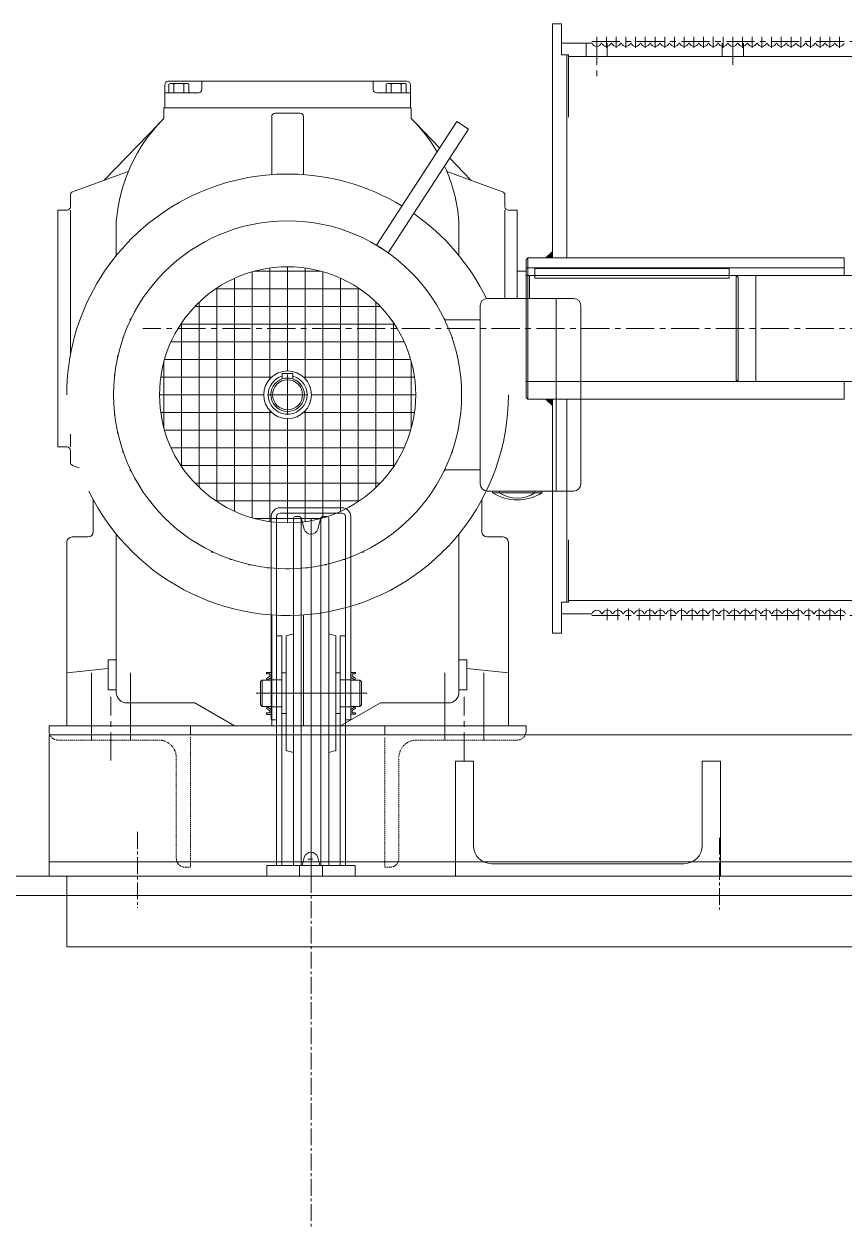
# Model space of a CAD drawing. Header units: millimetres. Extents: x 53635 to 142317, y 101101 to 147193.
# Drawn here: x 70953 to 71418, y 142878 to 143555 of the extents above; entities that cross this region are included whole.
import ezdxf

# ---------------------------------------------------------------- set-up
doc = ezdxf.new("R2010")
doc.units = ezdxf.units.MM
doc.header["$LTSCALE"] = 0.5
doc.header["$MEASUREMENT"] = 0
for name, pattern in [('AXES', [50.8, 31.75, -6.35, 6.35, -6.35]), ('AXES2', [28.575, 19.05, -3.175, 3.175, -3.175]), ('CACHE2', [0.1875, 0.125, -0.0625]), ('CONTINU', [0])]:
    doc.linetypes.add(name, pattern=pattern)
doc.layers.get('0').update_dxf_attribs({"lineweight": 0})
for name, color, linetype, lineweight in [('ASHADE', 7, 'CONTINU', 0), ('AXE', 1, 'AXES2', 0), ('AXES', 1, 'AXES', 0), ('CACHE', 1, 'CACHE2', 0), ('FORT', 7, 'Continuous', 0)]:
    doc.layers.add(name, color=color, linetype=linetype, lineweight=lineweight)

msp = doc.modelspace()

# ---------------------------------------------------------------- linework, layer by layer
for p, q in [((71252.64, 143422.63), (71252.64, 143555.13)), ((71257.64, 143537.63), (71257.64, 143555.13)), ((71257.64, 143544.13), (71275.08, 143544.13)), ((71271.64, 143544.13), (71271.64, 143536.58)), ((71280.21, 143544.13), (71280.58, 143544.13)), ((71283.64, 143544.13), (71283.64, 143536.58)), ((71285.71, 143544.13), (71286.08, 143544.13)), ((71291.21, 143544.13), (71291.58, 143544.13)), ((71296.71, 143544.13), (71297.08, 143544.13)), ((71302.21, 143544.13), (71302.58, 143544.13)), ((71307.71, 143544.13), (71308.08, 143544.13)), ((71313.21, 143544.13), (71313.58, 143544.13)), ((71318.71, 143544.13), (71319.08, 143544.13)), ((71324.21, 143544.13), (71324.58, 143544.13)), ((71329.71, 143544.13), (71330.08, 143544.13)), ((71335.21, 143544.13), (71335.58, 143544.13)), ((71340.71, 143544.13), (71341.08, 143544.13)), ((71346.21, 143544.13), (71346.58, 143544.13)), ((71348.64, 143544.13), (71348.64, 143536.58)), ((71351.71, 143544.13), (71352.08, 143544.13)), ((71357.21, 143544.13), (71357.58, 143544.13)), ((71360.64, 143544.13), (71360.64, 143536.58)), ((71360.64, 143544.13), (71360.64, 143536.58)), ((71362.71, 143544.13), (71363.08, 143544.13)), ((71368.21, 143544.13), (71368.58, 143544.13)), ((71373.71, 143544.13), (71374.08, 143544.13)), ((71379.21, 143544.13), (71379.58, 143544.13)), ((71384.71, 143544.13), (71385.08, 143544.13)), ((71390.21, 143544.13), (71390.58, 143544.13)), ((71395.71, 143544.13), (71396.08, 143544.13)), ((71401.21, 143544.13), (71401.58, 143544.13)), ((71406.71, 143544.13), (71407.08, 143544.13)), ((71412.21, 143544.13), (71412.58, 143544.13)), ((71261.64, 143537.63), (71257.64, 143537.63)), ((71260.64, 143422.63), (71260.64, 143537.63)), ((71261.64, 143502.34), (71261.64, 143537.63)), ((71261.64, 143536.58), (71678.64, 143536.58)), ((71102.64, 143522.63), (71035.09, 143522.63)), ((71045.38, 143521.43), (71036.91, 143521.43)), ((71054.14, 143518.08), (71054.14, 143522.63)), ((71170.19, 143522.63), (71102.64, 143522.63)), ((71151.14, 143518.08), (71151.14, 143522.63)), ((71168.38, 143521.43), (71159.91, 143521.43)), ((71033.14, 143507.63), (71033.14, 143520.68)), ((71052.19, 143516.13), (71033.14, 143516.13)), ((71035.49, 143516.13), (71035.49, 143520.92)), ((71046.79, 143516.13), (71035.49, 143516.13)), ((71038.32, 143516.13), (71038.32, 143520.92)), ((71043.97, 143516.13), (71043.97, 143520.92)), ((71046.79, 143516.13), (71046.79, 143520.92)), ((71172.14, 143516.13), (71153.09, 143516.13)), ((71158.49, 143516.13), (71158.49, 143520.92)), ((71169.79, 143516.13), (71158.49, 143516.13)), ((71161.32, 143516.13), (71161.32, 143520.92)), ((71166.97, 143516.13), (71166.97, 143520.92)), ((71169.79, 143516.13), (71169.79, 143520.92)), ((71172.14, 143507.63), (71172.14, 143520.68)), ((71032.64, 143507.63), (71032.64, 143507.63)), ((71032.64, 143507.63), (71032.64, 143507.63)), ((71032.64, 143501.63), (71032.64, 143507.63)), ((71102.64, 143507.63), (71032.64, 143507.63)), ((71093.64, 143469.8), (71093.64, 143502.63)), ((71102.64, 143504.63), (71095.64, 143504.63)), ((71172.64, 143507.63), (71102.64, 143507.63)), ((71109.64, 143504.63), (71102.64, 143504.63)), ((71111.64, 143469.8), (71111.64, 143502.63)), ((71172.64, 143501.63), (71172.64, 143507.63)), ((71172.64, 143507.63), (71172.64, 143507.63)), ((71172.64, 143501.63), (71172.64, 143507.63)), ((71030.06, 143498.95), (70998.87, 143466.63)), ((71198.41, 143499.95), (71152.89, 143429.85)), ((71205.12, 143495.59), (71159.6, 143425.49)), ((71188.7, 143484.99), (71175.23, 143498.95)), ((71205.12, 143495.59), (71198.41, 143499.95)), ((71206.42, 143466.63), (71194.4, 143479.08)), ((71012.47, 143471.58), (70980.96, 143460.11)), ((71224.33, 143460.11), (71192.81, 143471.58)), ((70979.64, 143451.63), (70979.64, 143458.23)), ((71225.64, 143451.63), (71225.64, 143458.23)), ((70972.64, 143382.63), (70972.64, 143449.63)), ((70977.64, 143449.63), (70972.64, 143449.63)), ((70979.64, 143367.4), (70979.64, 143449.63)), ((71225.64, 143399.63), (71225.64, 143449.63)), ((71232.64, 143449.63), (71227.64, 143449.63)), ((71232.64, 143399.63), (71232.64, 143449.63)), ((71005.64, 143423.97), (71005.64, 143443.33)), ((71199.64, 143423.97), (71199.64, 143443.33)), ((71237.64, 143421.63), (71238.64, 143422.63)), ((71237.64, 143421.63), (71237.64, 143343.63)), ((71417.64, 143422.63), (71238.64, 143422.63)), ((71238.64, 143422.63), (71238.64, 143342.63)), ((71417.64, 143422.63), (71417.64, 143412.63)), ((71082.64, 143275.44), (71082.64, 143414.82)), ((71121.52, 143415.13), (71083.77, 143415.13)), ((71092.64, 143354.2), (71092.64, 143416.94)), ((71102.64, 143358.63), (71102.64, 143417.63)), ((71112.64, 143354.2), (71112.64, 143416.94)), ((71122.64, 143275.44), (71122.64, 143414.82)), ((71237.64, 143415.13), (71232.64, 143415.13)), ((71232.64, 143415.13), (71232.64, 143415.13)), ((71237.64, 143399.63), (71237.64, 143415.13)), ((71242.64, 143412.63), (71242.64, 143416.63)), ((71352.64, 143416.63), (71242.64, 143416.63)), ((71352.64, 143412.63), (71352.64, 143416.63)), ((71072.64, 143279.13), (71072.64, 143411.13)), ((71132.64, 143279.13), (71132.64, 143411.13)), ((71242.64, 143412.63), (71237.64, 143412.63)), ((71237.64, 143399.63), (71237.64, 143412.63)), ((71239.64, 143399.63), (71239.64, 143412.63)), ((71242.64, 143411.25), (71242.64, 143412.63)), ((71352.64, 143411.25), (71242.64, 143411.25)), ((71356.64, 143412.63), (71352.64, 143412.63)), ((71352.64, 143411.25), (71352.64, 143412.63)), ((71357.64, 143411.63), (71356.64, 143412.63)), ((71356.64, 143352.63), (71356.64, 143412.63)), ((71357.64, 143353.63), (71357.64, 143411.63)), ((71367.64, 143412.63), (71367.64, 143352.63)), ((71143.34, 143405.13), (71061.95, 143405.13)), ((71062.64, 143284.66), (71062.64, 143405.6)), ((71142.64, 143284.66), (71142.64, 143405.6)), ((71264.64, 143399.63), (71215.64, 143399.63)), ((71254.64, 143290.63), (71254.64, 143399.63)), ((71155.14, 143395.13), (71050.14, 143395.13)), ((71052.64, 143292.63), (71052.64, 143397.63)), ((71152.64, 143292.63), (71152.64, 143397.63)), ((71211.64, 143294.63), (71211.64, 143395.63)), ((71268.64, 143294.63), (71268.64, 143395.63)), ((71013.55, 143387.13), (71013.55, 143388.13)), ((71014.03, 143388.13), (71013.55, 143388.13)), ((71191.74, 143388.13), (71191.26, 143388.13)), ((71211.64, 143387.63), (71191.5, 143387.63)), ((71191.74, 143387.13), (71191.74, 143388.13)), ((70972.64, 143315.63), (70972.64, 143382.63)), ((71163.11, 143385.13), (71042.18, 143385.13)), ((71042.64, 143304.43), (71042.64, 143385.83)), ((71162.64, 143304.43), (71162.64, 143385.83)), ((71009.32, 143376.63), (71009.32, 143377.63)), ((71009.66, 143377.63), (71009.32, 143377.63)), ((71168.65, 143375.13), (71036.64, 143375.13)), ((71195.97, 143377.63), (71195.63, 143377.63)), ((71195.97, 143376.63), (71195.97, 143377.63)), ((71006.41, 143366.13), (71006.41, 143367.13)), ((71006.63, 143367.13), (71006.41, 143367.13)), ((71198.88, 143367.13), (71198.66, 143367.13)), ((71198.88, 143366.13), (71198.88, 143367.13)), ((71032.64, 143326.25), (71032.64, 143364)), ((71172.33, 143365.13), (71032.96, 143365.13)), ((71172.64, 143326.25), (71172.64, 143364)), ((71004.71, 143355.63), (71004.71, 143356.63)), ((71004.82, 143356.63), (71004.71, 143356.63)), ((71093.57, 143355.13), (71030.84, 143355.13)), ((71099.64, 143354.14), (71099.64, 143357.13)), ((71099.64, 143357.13), (71105.64, 143357.13)), ((71102.64, 143356.53), (71102.64, 143333.73)), ((71105.64, 143357.13), (71105.64, 143354.14)), ((71174.45, 143355.13), (71111.71, 143355.13)), ((71200.58, 143356.63), (71200.47, 143356.63)), ((71200.58, 143355.63), (71200.58, 143356.63)), ((71356.64, 143352.63), (71268.64, 143352.63)), ((71357.64, 143353.63), (71356.64, 143352.63)), ((71417.64, 143352.63), (71417.64, 143342.63)), ((71004.14, 143345.13), (71004.14, 143346.13)), ((71004.15, 143346.13), (71004.14, 143346.13)), ((71201.14, 143346.13), (71201.14, 143346.13)), ((71201.14, 143345.13), (71201.14, 143346.13)), ((71004.14, 143344.13), (71004.14, 143345.13)), ((71004.15, 143344.13), (71004.14, 143344.13)), ((71089.14, 143345.13), (71030.14, 143345.13)), ((71091.24, 143345.13), (71114.04, 143345.13)), ((71175.14, 143345.13), (71116.14, 143345.13)), ((71201.14, 143344.13), (71201.14, 143345.13)), ((71201.14, 143344.13), (71201.14, 143344.13)), ((71237.64, 143343.63), (71238.64, 143342.63)), ((71417.64, 143342.63), (71238.64, 143342.63)), ((71252.64, 143210.13), (71252.64, 143342.63)), ((71260.64, 143227.63), (71260.64, 143342.63)), ((71004.71, 143333.63), (71004.71, 143334.63)), ((71004.82, 143333.63), (71004.71, 143333.63)), ((71093.57, 143335.13), (71030.84, 143335.13)), ((71092.64, 143273.32), (71092.64, 143336.06)), ((71174.45, 143335.13), (71111.71, 143335.13)), ((71112.64, 143273.32), (71112.64, 143336.06)), ((71200.58, 143333.63), (71200.47, 143333.63)), ((71200.58, 143333.63), (71200.58, 143334.63)), ((71172.33, 143325.13), (71032.96, 143325.13)), ((71102.64, 143272.63), (71102.64, 143331.63)), ((70979.64, 143315.63), (70979.64, 143322.86)), ((71006.41, 143323.13), (71006.41, 143324.13)), ((71006.63, 143323.13), (71006.41, 143323.13)), ((71198.88, 143323.13), (71198.66, 143323.13)), ((71198.88, 143323.13), (71198.88, 143324.13)), ((70977.64, 143315.63), (70972.64, 143315.63)), ((70979.64, 143307.03), (70979.64, 143313.63)), ((71009.32, 143312.63), (71009.32, 143313.63)), ((71009.66, 143312.63), (71009.32, 143312.63)), ((71168.65, 143315.13), (71036.64, 143315.13)), ((71195.97, 143312.63), (71195.63, 143312.63)), ((71195.97, 143312.63), (71195.97, 143313.63)), ((70984.67, 143303.8), (70980.96, 143305.15)), ((71163.11, 143305.13), (71042.18, 143305.13)), ((71013.55, 143302.13), (71013.55, 143303.13)), ((71014.03, 143302.13), (71013.55, 143302.13)), ((71191.74, 143302.13), (71191.26, 143302.13)), ((71211.64, 143302.63), (71191.5, 143302.63)), ((71191.74, 143302.13), (71191.74, 143303.13)), ((71155.14, 143295.13), (71050.14, 143295.13)), ((70992.64, 143267.63), (70992.64, 143285.76)), ((71143.34, 143285.13), (71061.95, 143285.13)), ((71212.64, 143267.63), (71212.64, 143285.76)), ((71212.64, 143285.76), (71212.64, 143285.76)), ((71218.64, 143290.63), (71215.64, 143290.63)), ((71218.64, 143289.63), (71218.64, 143290.63)), ((71246.64, 143290.63), (71218.64, 143290.63)), ((71246.64, 143289.63), (71218.64, 143289.63)), ((71222.64, 143289.63), (71222.64, 143290.63)), ((71242.64, 143290.63), (71222.64, 143290.63)), ((71242.64, 143289.63), (71222.64, 143289.63)), ((71242.64, 143289.63), (71242.64, 143290.63)), ((71264.64, 143290.63), (71246.64, 143290.63)), ((71246.64, 143289.63), (71246.64, 143290.63)), ((71121.52, 143275.13), (71083.77, 143275.13)), ((70989.64, 143264.63), (70980.64, 143264.63)), ((71005.64, 143195.13), (71005.64, 143266.29)), ((71199.64, 143266.29), (71199.64, 143266.29)), ((71199.64, 143195.13), (71199.64, 143266.29)), ((71224.64, 143264.63), (71215.64, 143264.63)), ((70977.64, 143157.63), (70977.64, 143261.63)), ((71227.64, 143157.63), (71227.64, 143261.63)), ((71261.64, 143262.92), (71261.64, 143227.63)), ((71059.64, 143256.03), (71059.64, 143256.51)), ((71060.64, 143256.03), (71059.64, 143256.03)), ((71070.14, 143251.8), (71070.14, 143252.14)), ((71071.14, 143251.8), (71070.14, 143251.8)), ((71135.14, 143251.8), (71134.14, 143251.8)), ((71135.14, 143251.8), (71135.14, 143252.14)), ((71145.64, 143256.03), (71144.64, 143256.03)), ((71145.64, 143256.03), (71145.64, 143256.51)), ((71080.64, 143248.89), (71080.64, 143249.12)), ((71081.64, 143248.89), (71080.64, 143248.89)), ((71091.14, 143247.19), (71091.14, 143247.3)), ((71092.14, 143247.19), (71091.14, 143247.19)), ((71102.64, 143246.63), (71101.64, 143246.63)), ((71101.64, 143246.63), (71101.64, 143246.63)), ((71103.64, 143246.63), (71102.64, 143246.63)), ((71103.64, 143246.63), (71103.64, 143246.63)), ((71114.14, 143247.19), (71113.14, 143247.19)), ((71114.14, 143247.19), (71114.14, 143247.3)), ((71124.64, 143248.89), (71123.64, 143248.89)), ((71124.64, 143248.89), (71124.64, 143249.12)), ((71257.64, 143227.63), (71257.64, 143210.13)), ((71261.64, 143227.63), (71257.64, 143227.63)), ((71261.64, 143228.68), (71678.64, 143228.68)), ((71093.64, 143157.63), (71093.64, 143220.45)), ((71093.64, 143220.45), (71093.64, 143220.45)), ((71111.64, 143157.63), (71111.64, 143220.45)), ((71111.64, 143220.45), (71111.64, 143220.45)), ((71257.64, 143221.13), (71274.82, 143221.13)), ((71280.47, 143221.13), (71280.82, 143221.13)), ((71286.47, 143221.13), (71286.82, 143221.13)), ((71292.47, 143221.13), (71292.82, 143221.13)), ((71298.47, 143221.13), (71298.82, 143221.13)), ((71304.47, 143221.13), (71304.82, 143221.13)), ((71310.47, 143221.13), (71310.82, 143221.13)), ((71316.47, 143221.13), (71316.82, 143221.13)), ((71322.47, 143221.13), (71322.82, 143221.13)), ((71328.47, 143221.13), (71328.82, 143221.13)), ((71334.47, 143221.13), (71334.82, 143221.13)), ((71340.47, 143221.13), (71340.82, 143221.13)), ((71346.47, 143221.13), (71346.82, 143221.13)), ((71352.47, 143221.13), (71352.82, 143221.13)), ((71358.47, 143221.13), (71358.82, 143221.13)), ((71364.47, 143221.13), (71364.82, 143221.13)), ((71370.47, 143221.13), (71370.82, 143221.13)), ((71376.47, 143221.13), (71376.82, 143221.13)), ((71382.47, 143221.13), (71382.82, 143221.13)), ((71388.47, 143221.13), (71388.82, 143221.13)), ((71394.47, 143221.13), (71394.82, 143221.13)), ((71400.47, 143221.13), (71400.82, 143221.13)), ((71406.47, 143221.13), (71406.82, 143221.13)), ((71412.47, 143221.13), (71412.82, 143221.13)), ((70977.64, 143187.63), (71001.14, 143190.15)), ((71001.14, 143178.13), (71001.14, 143195.13)), ((71001.14, 143195.13), (71005.64, 143195.13)), ((71005.64, 143178.13), (71005.64, 143195.13)), ((71199.64, 143178.13), (71199.64, 143195.13)), ((71199.64, 143178.13), (71199.64, 143195.13)), ((71199.64, 143195.13), (71204.14, 143195.13)), ((71204.14, 143178.13), (71204.14, 143195.13)), ((71204.14, 143190.15), (71227.64, 143187.63)), ((70991.64, 143157.63), (70991.64, 143187.63)), ((71013.64, 143157.63), (71013.64, 143187.63)), ((71191.64, 143157.63), (71191.64, 143187.63)), ((71213.64, 143157.63), (71213.64, 143187.63)), ((71001.14, 143178.13), (71005.64, 143178.13)), ((71005.64, 143176.63), (71005.64, 143178.13)), ((71199.64, 143176.63), (71199.64, 143178.13)), ((71199.64, 143178.13), (71204.14, 143178.13)), ((71011.64, 143170.63), (71050.13, 143170.63)), ((71050.13, 143170.63), (71072.64, 143157.63)), ((71132.64, 143157.63), (71155.16, 143170.63)), ((71155.16, 143170.63), (71193.64, 143170.63)), ((70967.64, 143157.63), (71047.64, 143157.63)), ((70967.64, 143154.63), (70967.64, 143157.63)), ((70977.64, 143157.63), (71072.64, 143157.63)), ((70991.64, 143149.63), (70991.64, 143157.63)), ((71013.64, 143149.63), (71013.64, 143157.63)), ((71047.64, 143157.63), (71047.64, 143152.63)), ((71072.64, 143157.63), (71102.64, 143157.63)), ((71072.64, 143157.63), (71102.64, 143157.63)), ((71102.64, 143157.63), (71132.64, 143157.63)), ((71102.64, 143157.63), (71132.64, 143157.63)), ((71132.64, 143157.63), (71227.64, 143157.63)), ((71157.64, 143157.63), (71157.64, 143152.63)), ((71237.64, 143157.63), (71157.64, 143157.63)), ((71191.64, 143149.63), (71191.64, 143157.63)), ((71213.64, 143149.63), (71213.64, 143157.63)), ((71237.64, 143154.63), (71237.64, 143157.63))]:
    msp.add_line(p, q)
at = {"color": 1, "linetype": 'AXES'}
msp.add_line((71818.23, 143382.63), (71020.6, 143382.63), dxfattribs=at)
for radius in [98.5, 72.5, 13.5, 8.5]:
    msp.add_circle((71102.64, 143345.13), radius)
for centre, radius, start, end in [((71035.09, 143520.68), 1.95, 90, 180), ((71036.91, 143519.21), 2.22, 90, 129.6), ((71036.91, 143519.21), 2.22, 50.4, 90), ((71041.14, 143513.33), 8.1, 69.59, 110.41), ((71045.38, 143519.21), 2.22, 90, 129.6), ((71045.38, 143519.21), 2.22, 50.4, 90), ((71159.91, 143519.21), 2.22, 90, 129.6), ((71159.91, 143519.21), 2.22, 50.4, 90), ((71164.14, 143513.33), 8.1, 69.59, 110.41), ((71168.38, 143519.21), 2.22, 90, 129.6), ((71168.38, 143519.21), 2.22, 50.4, 90), ((71170.19, 143520.68), 1.95, 0, 90), ((71052.19, 143518.08), 1.95, -90, 0), ((71153.09, 143518.08), 1.95, 180, 270), ((71098.04, 143435.94), 92.69, 134.87, 175.43), ((71095.64, 143502.63), 2, 90, 180), ((71109.64, 143502.63), 2, 0, 90), ((71107.25, 143435.94), 92.69, 30.33, 45.13), ((71107.25, 143435.94), 92.69, 4.57, 24.65), ((71102.64, 143345.13), 125, 58.83, 180), ((71102.64, 143345.13), 125, 58.83, 180), ((70981.64, 143458.23), 2, 110, 180), ((71223.64, 143458.23), 2, 0, 70), ((70977.64, 143451.63), 2, -90, 0), ((71102.64, 143345.13), 125, 25.83, 55.17), ((71102.64, 143345.13), 125, 25.83, 55.17), ((71227.64, 143451.63), 2, 180, 270), ((71102.64, 143345.13), 98.5, 54.67, 59.33), ((71215.64, 143395.63), 4, 90, 180), ((71264.64, 143395.63), 4, 0, 90), ((71102.64, 143345.13), 11, 105.83, 180), ((71102.64, 143345.13), 11, 180, 434.17), ((71102.64, 143345.13), 9.5, 108.41, 431.59), ((71102.64, 143345.13), 9.5, 71.59, 108.41), ((71102.64, 143345.13), 125, -154.16, 0), ((71102.64, 143345.13), 125, -154.16, 0), ((70977.64, 143313.63), 2, 0, 90), ((70981.64, 143307.03), 2, 180, 250), ((71215.64, 143294.63), 4, 180, 270), ((71264.64, 143294.63), 4, -90, 0), ((71232.64, 143312.13), 26.5, -121.89, -58.11), ((71232.64, 143304.83), 18.17, -123.4, -56.6), ((70980.64, 143261.63), 3, 90, 180), ((70989.64, 143267.63), 3, -90, 0), ((71215.64, 143267.63), 3, 180, 270), ((71224.64, 143261.63), 3, 0, 90), ((71277.64, 143220.13), 3, 19.47122, 160.52878), ((71283.64, 143220.13), 3, 19.47122, 160.52878), ((71289.64, 143220.13), 3, 19.47122, 160.52878), ((71295.64, 143220.13), 3, 19.47122, 160.52878), ((71301.64, 143220.13), 3, 19.47122, 160.52878), ((71307.64, 143220.13), 3, 19.47122, 160.52878), ((71313.64, 143220.13), 3, 19.47122, 160.52878), ((71319.64, 143220.13), 3, 19.47122, 160.52878), ((71325.64, 143220.13), 3, 19.47122, 160.52878), ((71331.64, 143220.13), 3, 19.47122, 160.52878), ((71337.64, 143220.13), 3, 19.47122, 160.52878), ((71343.64, 143220.13), 3, 19.47122, 160.52878), ((71349.64, 143220.13), 3, 19.47122, 160.52878), ((71355.64, 143220.13), 3, 19.47122, 160.52878), ((71361.64, 143220.13), 3, 19.47122, 160.52878), ((71367.64, 143220.13), 3, 19.47122, 160.52878), ((71373.64, 143220.13), 3, 19.47122, 160.52878), ((71379.64, 143220.13), 3, 19.47122, 160.52878), ((71385.64, 143220.13), 3, 19.47122, 160.52878), ((71391.64, 143220.13), 3, 19.47122, 160.52878), ((71397.64, 143220.13), 3, 19.47122, 160.52878), ((71403.64, 143220.13), 3, 19.47122, 160.52878), ((71409.64, 143220.13), 3, 19.47122, 160.52878), ((71415.64, 143220.13), 3, 19.47122, 160.52878), ((71011.64, 143176.63), 6, 180, 270), ((71193.64, 143176.63), 6, -90, 0), ((70972.64, 143154.63), 5, 180, 203.57818), ((71232.64, 143154.63), 5, -23.57818, 0)]:
    msp.add_arc(centre, radius, start, end)
for points in [[(71252.64, 143422.63), (71252.64, 143426.63), (71248.27, 143422.63)], [(71252.64, 143342.63), (71252.64, 143338.63), (71248.27, 143342.63)]]:
    msp.add_solid(points)
at = {"layer": 'ASHADE', "ltscale": 2}
for p, q in [((71237.64, 143417.03), (71417.64, 143417.03)), ((71237.64, 143412.63), (71696.64, 143412.63)), ((71237.64, 143352.63), (71696.64, 143352.63)), ((70967.64, 143152.63), (71555.64, 143152.63)), ((70967.64, 143152.63), (70967.64, 143072.63)), ((70967.64, 143080.63), (71726.64, 143080.63)), ((70967.64, 143072.63), (71726.64, 143072.63)), ((70977.64, 143072.63), (70977.64, 143032.63)), ((71706.64, 143032.63), (70977.64, 143032.63))]:
    msp.add_line(p, q, dxfattribs=at)
for centre in [(71277.64, 143545.13), (71283.14, 143545.13), (71288.64, 143545.13), (71294.14, 143545.13), (71299.64, 143545.13), (71305.14, 143545.13), (71310.64, 143545.13), (71316.14, 143545.13), (71321.64, 143545.13), (71327.14, 143545.13), (71332.64, 143545.13), (71338.14, 143545.13), (71343.64, 143545.13), (71349.14, 143545.13), (71354.64, 143545.13), (71360.14, 143545.13), (71365.64, 143545.13), (71371.14, 143545.13), (71376.64, 143545.13), (71382.14, 143545.13), (71387.64, 143545.13), (71393.14, 143545.13), (71398.64, 143545.13), (71404.14, 143545.13), (71409.64, 143545.13), (71415.14, 143545.13)]:
    msp.add_arc(centre, 2.75, -158.67631, -21.32369, dxfattribs=at)
at = {"layer": 'AXE'}
for p, q in [((71017.64, 143097.6), (71017.64, 143054.66)), ((71347.14, 143094.36), (71347.14, 143053.62)), ((71115.89, 143072.63), (71115.89, 141106.91))]:
    msp.add_line(p, q, dxfattribs=at)
at = {"layer": 'AXES'}
for p, q in [((71274.82, 143545.13), (71673.34, 143545.13)), ((71277.64, 143547.77), (71277.64, 143525.13)), ((71283.14, 143547.77), (71283.14, 143541.55)), ((71288.64, 143547.77), (71288.64, 143541.55)), ((71294.14, 143547.77), (71294.14, 143541.55)), ((71299.64, 143547.77), (71299.64, 143541.55)), ((71305.14, 143547.77), (71305.14, 143541.55)), ((71310.64, 143547.77), (71310.64, 143541.55)), ((71316.14, 143547.77), (71316.14, 143541.55)), ((71321.64, 143547.77), (71321.64, 143541.55)), ((71327.14, 143547.77), (71327.14, 143541.55)), ((71332.64, 143547.77), (71332.64, 143541.55)), ((71338.14, 143547.77), (71338.14, 143541.55)), ((71343.64, 143547.77), (71343.64, 143541.55)), ((71349.14, 143547.77), (71349.14, 143541.55)), ((71354.64, 143547.77), (71354.64, 143531.65)), ((71360.14, 143547.77), (71360.14, 143541.55)), ((71365.64, 143547.77), (71365.64, 143541.55)), ((71371.14, 143547.77), (71371.14, 143541.55)), ((71376.64, 143547.77), (71376.64, 143541.55)), ((71382.14, 143547.77), (71382.14, 143541.55)), ((71387.64, 143547.77), (71387.64, 143541.55)), ((71393.14, 143547.77), (71393.14, 143541.55)), ((71398.64, 143547.77), (71398.64, 143541.55)), ((71404.14, 143547.77), (71404.14, 143541.55)), ((71409.64, 143547.77), (71409.64, 143541.55)), ((71415.14, 143547.77), (71415.14, 143541.55)), ((71283.64, 143217.49), (71283.64, 143224.13)), ((71289.64, 143217.49), (71289.64, 143224.13)), ((71295.64, 143217.49), (71295.64, 143224.13)), ((71301.64, 143217.49), (71301.64, 143224.13)), ((71307.64, 143217.49), (71307.64, 143224.13)), ((71313.64, 143217.49), (71313.64, 143224.13)), ((71319.64, 143217.49), (71319.64, 143224.13)), ((71325.64, 143217.49), (71325.64, 143224.13)), ((71331.64, 143217.49), (71331.64, 143224.13)), ((71337.64, 143217.49), (71337.64, 143224.13)), ((71343.64, 143217.49), (71343.64, 143224.13)), ((71349.64, 143217.49), (71349.64, 143224.13)), ((71355.64, 143217.49), (71355.64, 143224.13)), ((71361.64, 143217.49), (71361.64, 143224.13)), ((71367.64, 143217.49), (71367.64, 143224.13)), ((71373.64, 143217.49), (71373.64, 143224.13)), ((71379.64, 143217.49), (71379.64, 143224.13)), ((71385.64, 143217.49), (71385.64, 143224.13)), ((71391.64, 143217.49), (71391.64, 143224.13)), ((71397.64, 143217.49), (71397.64, 143224.13)), ((71403.64, 143217.49), (71403.64, 143224.13)), ((71409.64, 143217.49), (71409.64, 143224.13)), ((71415.64, 143217.49), (71415.64, 143224.13)), ((71274.82, 143220.13), (71671.1, 143220.13)), ((71002.64, 143138.08), (71002.64, 143174.08)), ((71202.64, 143138.08), (71202.64, 143174.08))]:
    msp.add_line(p, q, dxfattribs=at)
at = {"layer": 'CACHE', "ltscale": 2}
for p, q in [((70967.64, 143152.63), (70968.06, 143152.63)), ((71029.64, 143149.63), (70972.64, 143149.63)), ((71047.64, 143151.27), (71047.64, 143077.63)), ((71157.64, 143151.13), (71157.64, 143077.63)), ((71175.64, 143149.63), (71232.64, 143149.63)), ((71039.64, 143082.63), (71039.64, 143139.63)), ((71165.64, 143082.63), (71165.64, 143139.63)), ((71047.64, 143077.63), (71044.64, 143077.63)), ((71157.64, 143077.63), (71160.64, 143077.63))]:
    msp.add_line(p, q, dxfattribs=at)
for centre, radius, start, end in [((70972.64, 143154.63), 5, -148.20956, -90), ((71029.64, 143139.63), 10, 0, 90), ((71175.64, 143139.63), 10, 90, 180), ((71232.64, 143154.63), 5, -90, -31.43658), ((71044.64, 143082.63), 5, 180, 270), ((71160.64, 143082.63), 5, -90, 0)]:
    msp.add_arc(centre, radius, start, end, dxfattribs=at)
at = {"layer": 'FORT'}
for p, q in [((71252.64, 143555.13), (71257.64, 143555.13)), ((71098.39, 143281.13), (71133.39, 143281.13)), ((71098.39, 143278.13), (71133.39, 143278.13)), ((71093.39, 143276.13), (71093.39, 143161.13)), ((71096.39, 143276.13), (71096.39, 143078.63)), ((71105.89, 143176.13), (71105.89, 143275.13)), ((71109.38, 143276.13), (71106.89, 143276.13)), ((71112.03, 143269.09), (71110.34, 143275.39)), ((71110.34, 143078.63), (71110.34, 143275.39)), ((71119.76, 143269.09), (71121.44, 143275.39)), ((71121.44, 143078.63), (71121.44, 143275.39)), ((71124.89, 143276.13), (71122.41, 143276.13)), ((71125.89, 143176.13), (71125.89, 143275.13)), ((71135.39, 143276.13), (71135.39, 143078.63)), ((71138.39, 143276.13), (71138.39, 143161.13)), ((71252.64, 143210.13), (71257.64, 143210.13)), ((71096.39, 143208.63), (71099.39, 143208.63)), ((71099.39, 143208.63), (71099.39, 143078.63)), ((71101.89, 143208.63), (71105.89, 143209.7)), ((71101.89, 143176.13), (71101.89, 143208.63)), ((71129.89, 143208.63), (71125.89, 143209.7)), ((71129.89, 143176.13), (71129.89, 143208.63)), ((71132.39, 143208.63), (71132.39, 143078.63)), ((71132.39, 143208.63), (71135.39, 143208.63)), ((71099.39, 143183.63), (71099.39, 143191.59)), ((71132.39, 143183.63), (71132.39, 143194.88)), ((71088.24, 143183.63), (71087.39, 143182.75)), ((71088.24, 143183.63), (71093.39, 143183.63)), ((71088.24, 143168.63), (71088.24, 143183.63)), ((71088.24, 143168.63), (71088.24, 143183.63)), ((71090.68, 143187.85), (71090.68, 143187.04)), ((71093.36, 143187.85), (71090.68, 143187.85)), ((71090.68, 143187.04), (71092.6, 143187.04)), ((71092.6, 143185.8), (71090.68, 143184.38)), ((71090.68, 143184.38), (71091.18, 143183.54)), ((71091.23, 143183.62), (71093.36, 143185.12)), ((71092.6, 143187.04), (71092.6, 143185.8)), ((71093.36, 143185.12), (71093.36, 143187.85)), ((71093.39, 143183.73), (71099.39, 143183.73)), ((71101.99, 143187.63), (71099.49, 143187.63)), ((71129.79, 143187.63), (71132.29, 143187.63)), ((71132.39, 143183.73), (71138.39, 143183.73)), ((71138.39, 143183.63), (71143.55, 143183.63)), ((71138.43, 143187.96), (71141.11, 143187.96)), ((71138.43, 143185.22), (71138.43, 143187.96)), ((71140.56, 143183.73), (71138.43, 143185.22)), ((71141.11, 143187.14), (71139.19, 143187.14)), ((71139.19, 143187.14), (71139.19, 143185.91)), ((71139.19, 143185.91), (71141.11, 143184.49)), ((71141.11, 143184.49), (71140.61, 143183.65)), ((71141.11, 143187.96), (71141.11, 143187.14)), ((71143.55, 143183.63), (71144.39, 143182.75)), ((71143.55, 143168.63), (71143.55, 143183.63)), ((71087.39, 143182.75), (71087.39, 143169.5)), ((71144.39, 143182.75), (71144.39, 143169.5)), ((71088.24, 143168.63), (71087.39, 143169.5)), ((71101.89, 143176.13), (71101.89, 143143.63)), ((71105.89, 143176.13), (71105.89, 143078.63)), ((71125.89, 143176.13), (71125.89, 143078.63)), ((71129.89, 143176.13), (71129.89, 143143.63)), ((71143.55, 143168.63), (71144.39, 143169.5)), ((71088.24, 143168.63), (71093.39, 143168.63)), ((71090.68, 143167.66), (71091.18, 143168.5)), ((71092.6, 143166.24), (71090.68, 143167.66)), ((71090.68, 143165.01), (71092.6, 143165.01)), ((71090.68, 143164.19), (71090.68, 143165.01)), ((71093.36, 143164.19), (71090.68, 143164.19)), ((71091.23, 143168.43), (71093.36, 143166.93)), ((71092.6, 143165.01), (71092.6, 143166.24)), ((71093.36, 143166.93), (71093.36, 143164.19)), ((71093.39, 143168.53), (71099.39, 143168.53)), ((71093.39, 143161.63), (71093.39, 143168.52)), ((71099.39, 143168.63), (71099.39, 143156.47)), ((71101.99, 143164.63), (71099.49, 143164.63)), ((71129.79, 143164.63), (71132.29, 143164.63)), ((71132.39, 143168.63), (71132.39, 143159.76)), ((71132.39, 143168.53), (71138.39, 143168.53)), ((71135.39, 143168.63), (71135.39, 143161.73)), ((71138.39, 143168.63), (71143.55, 143168.63)), ((71140.56, 143168.53), (71138.43, 143167.03)), ((71138.43, 143167.03), (71138.43, 143164.3)), ((71138.43, 143164.3), (71141.11, 143164.3)), ((71139.19, 143166.35), (71141.11, 143167.77)), ((71139.19, 143165.11), (71139.19, 143166.35)), ((71141.11, 143165.11), (71139.19, 143165.11)), ((71141.11, 143167.77), (71140.61, 143168.61)), ((71141.11, 143164.3), (71141.11, 143165.11)), ((71093.39, 143161.13), (71096.39, 143161.13)), ((71135.39, 143161.13), (71138.39, 143161.13)), ((71101.89, 143143.63), (71105.89, 143142.56)), ((71129.89, 143143.63), (71125.89, 143142.56)), ((71125.89, 143142.56), (71125.89, 143104.39)), ((71207.88, 143137.63), (71197.63, 143137.63)), ((71197.63, 143137.63), (71197.63, 143072.63)), ((71207.88, 143089.88), (71207.88, 143137.63)), ((71337.38, 143089.88), (71337.38, 143137.63)), ((71337.38, 143137.63), (71347.63, 143137.63)), ((71347.63, 143137.63), (71347.63, 143072.63)), ((71112.03, 143083.16), (71110.81, 143078.63)), ((71116.99, 143082.13), (71114.15, 143082.13)), ((71115.89, 143083.35), (71115.89, 143080.7)), ((71119.76, 143083.16), (71120.97, 143078.63)), ((71090.89, 143078.63), (71140.89, 143078.63)), ((71090.89, 143078.63), (71090.89, 143072.63)), ((71109.39, 143078.63), (71109.39, 143072.63)), ((71122.39, 143078.63), (71122.39, 143072.63)), ((71140.89, 143078.63), (71140.89, 143072.63)), ((71272.63, 143079.63), (71218.13, 143079.63)), ((71272.63, 143079.63), (71327.13, 143079.63)), ((77205.89, 143072.63), (70825.89, 143072.63)), ((71090.89, 143072.63), (71140.89, 143072.63)), ((71197.63, 143072.63), (71272.63, 143072.63)), ((71347.63, 143072.63), (71272.63, 143072.63)), ((77205.89, 143061.63), (70825.89, 143061.63))]:
    msp.add_line(p, q, dxfattribs=at)
at = {"layer": 'FORT', "color": 1}
for p, q in [((71115.89, 143072.63), (71115.89, 143274.92)), ((71084.75, 143176.13), (71147.7, 143176.13))]:
    msp.add_line(p, q, dxfattribs=at)
at = {"layer": 'FORT'}
for centre, radius, start, end in [((71098.39, 143276.13), 5, 90, 180), ((71098.39, 143276.13), 2, 90, 180), ((71133.39, 143276.13), 5, 0, 90), ((71133.39, 143276.13), 2, 0, 90), ((71106.89, 143275.13), 1, 90, 180), ((71109.38, 143275.13), 1, 15, 90), ((71122.41, 143275.13), 1, 90, 165), ((71124.89, 143275.13), 1, 0, 90), ((71115.89, 143270.13), 4, -165, -15), ((71218.13, 143089.88), 10.25, 180, 270), ((71327.13, 143089.88), 10.25, -90, 0), ((71115.89, 143082.13), 4, 15, 165)]:
    msp.add_arc(centre, radius, start, end, dxfattribs=at)
at = {"layer": 'FORT', "linetype": 'Continuous'}
for p in [(71123.56, 143276.13), (71101.89, 143143.63), (71129.89, 143143.63), (71129.89, 143143.63)]:
    msp.add_point(p, dxfattribs=at)

doc.saveas('drawing.dxf')
